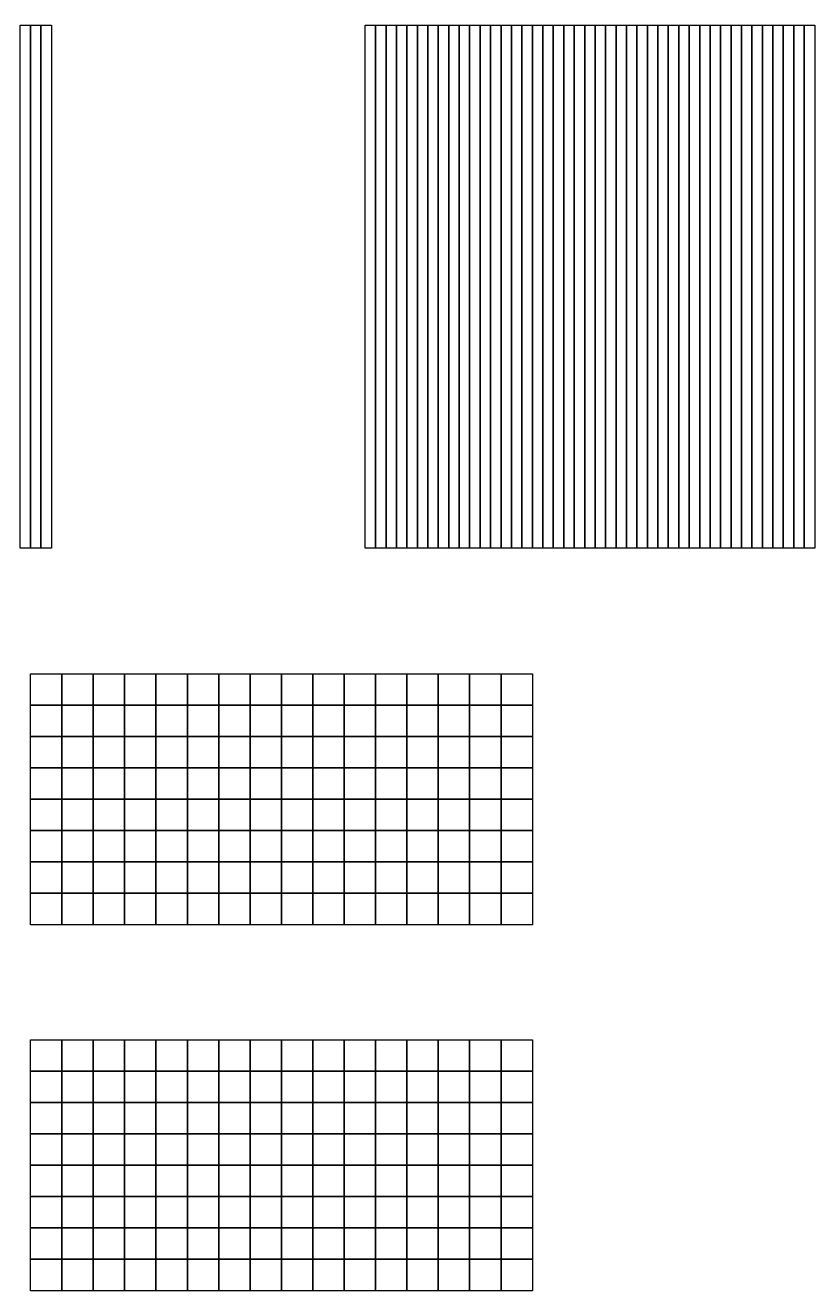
# Model space of a CAD drawing. Extents: x 0 to 780, y -350 to 670.
# Drawn here: x 319.5 to 395, y 409 to 530 of the extents above; entities that cross this region are included whole.
import ezdxf

# ---------------------------------------------------------------- set-up
doc = ezdxf.new("R2010")
doc.units = 0
for name, color, linetype in [('layer000', 1, 'CONTINUOUS'), ('layer001', 2, 'CONTINUOUS'), ('layer002', 3, 'CONTINUOUS'), ('layer003', 4, 'CONTINUOUS'), ('layer004', 5, 'CONTINUOUS'), ('layer005', 6, 'CONTINUOUS'), ('layer006', 7, 'CONTINUOUS'), ('layer007', 8, 'CONTINUOUS'), ('layer008', 9, 'CONTINUOUS'), ('layer009', 10, 'CONTINUOUS'), ('layer010', 11, 'CONTINUOUS'), ('layer011', 12, 'CONTINUOUS'), ('layer012', 13, 'CONTINUOUS'), ('layer013', 14, 'CONTINUOUS'), ('layer014', 15, 'CONTINUOUS'), ('layer015', 16, 'CONTINUOUS'), ('layer016', 17, 'CONTINUOUS'), ('layer017', 18, 'CONTINUOUS'), ('layer018', 19, 'CONTINUOUS'), ('layer019', 20, 'CONTINUOUS'), ('layer020', 21, 'CONTINUOUS'), ('layer021', 22, 'CONTINUOUS'), ('layer022', 23, 'CONTINUOUS'), ('layer023', 24, 'CONTINUOUS'), ('layer024', 25, 'CONTINUOUS'), ('layer025', 26, 'CONTINUOUS'), ('layer026', 27, 'CONTINUOUS'), ('layer027', 28, 'CONTINUOUS'), ('layer028', 29, 'CONTINUOUS'), ('layer029', 30, 'CONTINUOUS'), ('layer030', 31, 'CONTINUOUS'), ('layer031', 32, 'CONTINUOUS'), ('layer032', 33, 'CONTINUOUS'), ('layer033', 34, 'CONTINUOUS'), ('layer034', 35, 'CONTINUOUS'), ('layer035', 36, 'CONTINUOUS'), ('layer036', 37, 'CONTINUOUS'), ('layer037', 38, 'CONTINUOUS'), ('layer038', 39, 'CONTINUOUS'), ('layer039', 40, 'CONTINUOUS'), ('layer040', 41, 'CONTINUOUS'), ('layer041', 42, 'CONTINUOUS'), ('layer042', 43, 'CONTINUOUS'), ('layer043', 44, 'CONTINUOUS'), ('layer044', 45, 'CONTINUOUS'), ('layer045', 46, 'CONTINUOUS'), ('layer046', 47, 'CONTINUOUS'), ('layer047', 48, 'CONTINUOUS'), ('layer048', 49, 'CONTINUOUS'), ('layer049', 50, 'CONTINUOUS'), ('layer050', 51, 'CONTINUOUS'), ('layer051', 52, 'CONTINUOUS'), ('layer052', 53, 'CONTINUOUS'), ('layer053', 54, 'CONTINUOUS'), ('layer054', 55, 'CONTINUOUS'), ('layer055', 56, 'CONTINUOUS'), ('layer056', 57, 'CONTINUOUS'), ('layer057', 58, 'CONTINUOUS'), ('layer058', 59, 'CONTINUOUS'), ('layer059', 60, 'CONTINUOUS'), ('layer060', 61, 'CONTINUOUS'), ('layer061', 62, 'CONTINUOUS'), ('layer062', 63, 'CONTINUOUS'), ('layer063', 64, 'CONTINUOUS'), ('layer064', 65, 'CONTINUOUS'), ('layer065', 66, 'CONTINUOUS'), ('layer066', 67, 'CONTINUOUS'), ('layer067', 68, 'CONTINUOUS'), ('layer068', 69, 'CONTINUOUS'), ('layer069', 70, 'CONTINUOUS'), ('layer070', 71, 'CONTINUOUS'), ('layer071', 72, 'CONTINUOUS'), ('layer072', 73, 'CONTINUOUS'), ('layer073', 74, 'CONTINUOUS'), ('layer074', 75, 'CONTINUOUS'), ('layer075', 76, 'CONTINUOUS'), ('layer076', 77, 'CONTINUOUS'), ('layer077', 78, 'CONTINUOUS'), ('layer078', 79, 'CONTINUOUS'), ('layer079', 80, 'CONTINUOUS'), ('layer080', 81, 'CONTINUOUS'), ('layer081', 82, 'CONTINUOUS'), ('layer082', 83, 'CONTINUOUS'), ('layer083', 84, 'CONTINUOUS'), ('layer084', 85, 'CONTINUOUS'), ('layer085', 86, 'CONTINUOUS'), ('layer086', 87, 'CONTINUOUS'), ('layer087', 88, 'CONTINUOUS'), ('layer088', 89, 'CONTINUOUS'), ('layer089', 90, 'CONTINUOUS'), ('layer090', 91, 'CONTINUOUS'), ('layer091', 92, 'CONTINUOUS'), ('layer092', 93, 'CONTINUOUS'), ('layer093', 94, 'CONTINUOUS'), ('layer094', 95, 'CONTINUOUS'), ('layer095', 96, 'CONTINUOUS'), ('layer096', 97, 'CONTINUOUS'), ('layer097', 98, 'CONTINUOUS'), ('layer098', 99, 'CONTINUOUS'), ('layer099', 100, 'CONTINUOUS'), ('layer100', 101, 'CONTINUOUS'), ('layer101', 102, 'CONTINUOUS'), ('layer102', 103, 'CONTINUOUS'), ('layer103', 104, 'CONTINUOUS'), ('layer104', 105, 'CONTINUOUS'), ('layer105', 106, 'CONTINUOUS'), ('layer106', 107, 'CONTINUOUS'), ('layer107', 108, 'CONTINUOUS'), ('layer108', 109, 'CONTINUOUS'), ('layer109', 110, 'CONTINUOUS'), ('layer110', 111, 'CONTINUOUS'), ('layer111', 112, 'CONTINUOUS'), ('layer112', 113, 'CONTINUOUS'), ('layer113', 114, 'CONTINUOUS'), ('layer114', 115, 'CONTINUOUS'), ('layer115', 116, 'CONTINUOUS'), ('layer116', 117, 'CONTINUOUS'), ('layer117', 118, 'CONTINUOUS'), ('layer118', 119, 'CONTINUOUS'), ('layer119', 120, 'CONTINUOUS'), ('layer120', 121, 'CONTINUOUS'), ('layer121', 122, 'CONTINUOUS'), ('layer122', 123, 'CONTINUOUS'), ('layer123', 124, 'CONTINUOUS'), ('layer124', 125, 'CONTINUOUS'), ('layer125', 126, 'CONTINUOUS'), ('layer126', 127, 'CONTINUOUS'), ('layer127', 128, 'CONTINUOUS')]:
    doc.layers.add(name, color=color, linetype=linetype)

# ---------------------------------------------------------------- blocks, each defined once
blk = doc.blocks.new('gs_matrix_1um')
at = {"layer": 'layer000'}
blk.add_lwpolyline([(320, 430), (320, 433), (323, 433), (323, 430)], close=True, dxfattribs=at)
at = {"layer": 'layer001'}
blk.add_lwpolyline([(323, 430), (323, 433), (326, 433), (326, 430)], close=True, dxfattribs=at)
at = {"layer": 'layer002'}
blk.add_lwpolyline([(326, 430), (326, 433), (329, 433), (329, 430)], close=True, dxfattribs=at)
at = {"layer": 'layer003'}
blk.add_lwpolyline([(329, 430), (329, 433), (332, 433), (332, 430)], close=True, dxfattribs=at)
at = {"layer": 'layer004'}
blk.add_lwpolyline([(332, 430), (332, 433), (335, 433), (335, 430)], close=True, dxfattribs=at)
at = {"layer": 'layer005'}
blk.add_lwpolyline([(335, 430), (335, 433), (338, 433), (338, 430)], close=True, dxfattribs=at)
at = {"layer": 'layer006'}
blk.add_lwpolyline([(338, 430), (338, 433), (341, 433), (341, 430)], close=True, dxfattribs=at)
at = {"layer": 'layer007'}
blk.add_lwpolyline([(341, 430), (341, 433), (344, 433), (344, 430)], close=True, dxfattribs=at)
at = {"layer": 'layer008'}
blk.add_lwpolyline([(344, 430), (344, 433), (347, 433), (347, 430)], close=True, dxfattribs=at)
at = {"layer": 'layer009'}
blk.add_lwpolyline([(347, 430), (347, 433), (350, 433), (350, 430)], close=True, dxfattribs=at)
at = {"layer": 'layer010'}
blk.add_lwpolyline([(350, 430), (350, 433), (353, 433), (353, 430)], close=True, dxfattribs=at)
at = {"layer": 'layer011'}
blk.add_lwpolyline([(353, 430), (353, 433), (356, 433), (356, 430)], close=True, dxfattribs=at)
at = {"layer": 'layer012'}
blk.add_lwpolyline([(356, 430), (356, 433), (359, 433), (359, 430)], close=True, dxfattribs=at)
at = {"layer": 'layer013'}
blk.add_lwpolyline([(359, 430), (359, 433), (362, 433), (362, 430)], close=True, dxfattribs=at)
at = {"layer": 'layer014'}
blk.add_lwpolyline([(362, 430), (362, 433), (365, 433), (365, 430)], close=True, dxfattribs=at)
at = {"layer": 'layer015'}
blk.add_lwpolyline([(365, 430), (365, 433), (368, 433), (368, 430)], close=True, dxfattribs=at)
at = {"layer": 'layer016'}
blk.add_lwpolyline([(320, 427), (320, 430), (323, 430), (323, 427)], close=True, dxfattribs=at)
at = {"layer": 'layer017'}
blk.add_lwpolyline([(323, 427), (323, 430), (326, 430), (326, 427)], close=True, dxfattribs=at)
at = {"layer": 'layer018'}
blk.add_lwpolyline([(326, 427), (326, 430), (329, 430), (329, 427)], close=True, dxfattribs=at)
at = {"layer": 'layer019'}
blk.add_lwpolyline([(329, 427), (329, 430), (332, 430), (332, 427)], close=True, dxfattribs=at)
at = {"layer": 'layer020'}
blk.add_lwpolyline([(332, 427), (332, 430), (335, 430), (335, 427)], close=True, dxfattribs=at)
at = {"layer": 'layer021'}
blk.add_lwpolyline([(335, 427), (335, 430), (338, 430), (338, 427)], close=True, dxfattribs=at)
at = {"layer": 'layer022'}
blk.add_lwpolyline([(338, 427), (338, 430), (341, 430), (341, 427)], close=True, dxfattribs=at)
at = {"layer": 'layer023'}
blk.add_lwpolyline([(341, 427), (341, 430), (344, 430), (344, 427)], close=True, dxfattribs=at)
at = {"layer": 'layer024'}
blk.add_lwpolyline([(344, 427), (344, 430), (347, 430), (347, 427)], close=True, dxfattribs=at)
at = {"layer": 'layer025'}
blk.add_lwpolyline([(347, 427), (347, 430), (350, 430), (350, 427)], close=True, dxfattribs=at)
at = {"layer": 'layer026'}
blk.add_lwpolyline([(350, 427), (350, 430), (353, 430), (353, 427)], close=True, dxfattribs=at)
at = {"layer": 'layer027'}
blk.add_lwpolyline([(353, 427), (353, 430), (356, 430), (356, 427)], close=True, dxfattribs=at)
at = {"layer": 'layer028'}
blk.add_lwpolyline([(356, 427), (356, 430), (359, 430), (359, 427)], close=True, dxfattribs=at)
at = {"layer": 'layer029'}
blk.add_lwpolyline([(359, 427), (359, 430), (362, 430), (362, 427)], close=True, dxfattribs=at)
at = {"layer": 'layer030'}
blk.add_lwpolyline([(362, 427), (362, 430), (365, 430), (365, 427)], close=True, dxfattribs=at)
at = {"layer": 'layer031'}
blk.add_lwpolyline([(365, 427), (365, 430), (368, 430), (368, 427)], close=True, dxfattribs=at)
at = {"layer": 'layer032'}
blk.add_lwpolyline([(320, 424), (320, 427), (323, 427), (323, 424)], close=True, dxfattribs=at)
at = {"layer": 'layer033'}
blk.add_lwpolyline([(323, 424), (323, 427), (326, 427), (326, 424)], close=True, dxfattribs=at)
at = {"layer": 'layer034'}
blk.add_lwpolyline([(326, 424), (326, 427), (329, 427), (329, 424)], close=True, dxfattribs=at)
at = {"layer": 'layer035'}
blk.add_lwpolyline([(329, 424), (329, 427), (332, 427), (332, 424)], close=True, dxfattribs=at)
at = {"layer": 'layer036'}
blk.add_lwpolyline([(332, 424), (332, 427), (335, 427), (335, 424)], close=True, dxfattribs=at)
at = {"layer": 'layer037'}
blk.add_lwpolyline([(335, 424), (335, 427), (338, 427), (338, 424)], close=True, dxfattribs=at)
at = {"layer": 'layer038'}
blk.add_lwpolyline([(338, 424), (338, 427), (341, 427), (341, 424)], close=True, dxfattribs=at)
at = {"layer": 'layer039'}
blk.add_lwpolyline([(341, 424), (341, 427), (344, 427), (344, 424)], close=True, dxfattribs=at)
at = {"layer": 'layer040'}
blk.add_lwpolyline([(344, 424), (344, 427), (347, 427), (347, 424)], close=True, dxfattribs=at)
at = {"layer": 'layer041'}
blk.add_lwpolyline([(347, 424), (347, 427), (350, 427), (350, 424)], close=True, dxfattribs=at)
at = {"layer": 'layer042'}
blk.add_lwpolyline([(350, 424), (350, 427), (353, 427), (353, 424)], close=True, dxfattribs=at)
at = {"layer": 'layer043'}
blk.add_lwpolyline([(353, 424), (353, 427), (356, 427), (356, 424)], close=True, dxfattribs=at)
at = {"layer": 'layer044'}
blk.add_lwpolyline([(356, 424), (356, 427), (359, 427), (359, 424)], close=True, dxfattribs=at)
at = {"layer": 'layer045'}
blk.add_lwpolyline([(359, 424), (359, 427), (362, 427), (362, 424)], close=True, dxfattribs=at)
at = {"layer": 'layer046'}
blk.add_lwpolyline([(362, 424), (362, 427), (365, 427), (365, 424)], close=True, dxfattribs=at)
at = {"layer": 'layer047'}
blk.add_lwpolyline([(365, 424), (365, 427), (368, 427), (368, 424)], close=True, dxfattribs=at)
at = {"layer": 'layer048'}
blk.add_lwpolyline([(320, 421), (320, 424), (323, 424), (323, 421)], close=True, dxfattribs=at)
at = {"layer": 'layer049'}
blk.add_lwpolyline([(323, 421), (323, 424), (326, 424), (326, 421)], close=True, dxfattribs=at)
at = {"layer": 'layer050'}
blk.add_lwpolyline([(326, 421), (326, 424), (329, 424), (329, 421)], close=True, dxfattribs=at)
at = {"layer": 'layer051'}
blk.add_lwpolyline([(329, 421), (329, 424), (332, 424), (332, 421)], close=True, dxfattribs=at)
at = {"layer": 'layer052'}
blk.add_lwpolyline([(332, 421), (332, 424), (335, 424), (335, 421)], close=True, dxfattribs=at)
at = {"layer": 'layer053'}
blk.add_lwpolyline([(335, 421), (335, 424), (338, 424), (338, 421)], close=True, dxfattribs=at)
at = {"layer": 'layer054'}
blk.add_lwpolyline([(338, 421), (338, 424), (341, 424), (341, 421)], close=True, dxfattribs=at)
at = {"layer": 'layer055'}
blk.add_lwpolyline([(341, 421), (341, 424), (344, 424), (344, 421)], close=True, dxfattribs=at)
at = {"layer": 'layer056'}
blk.add_lwpolyline([(344, 421), (344, 424), (347, 424), (347, 421)], close=True, dxfattribs=at)
at = {"layer": 'layer057'}
blk.add_lwpolyline([(347, 421), (347, 424), (350, 424), (350, 421)], close=True, dxfattribs=at)
at = {"layer": 'layer058'}
blk.add_lwpolyline([(350, 421), (350, 424), (353, 424), (353, 421)], close=True, dxfattribs=at)
at = {"layer": 'layer059'}
blk.add_lwpolyline([(353, 421), (353, 424), (356, 424), (356, 421)], close=True, dxfattribs=at)
at = {"layer": 'layer060'}
blk.add_lwpolyline([(356, 421), (356, 424), (359, 424), (359, 421)], close=True, dxfattribs=at)
at = {"layer": 'layer061'}
blk.add_lwpolyline([(359, 421), (359, 424), (362, 424), (362, 421)], close=True, dxfattribs=at)
at = {"layer": 'layer062'}
blk.add_lwpolyline([(362, 421), (362, 424), (365, 424), (365, 421)], close=True, dxfattribs=at)
at = {"layer": 'layer063'}
blk.add_lwpolyline([(365, 421), (365, 424), (368, 424), (368, 421)], close=True, dxfattribs=at)
at = {"layer": 'layer064'}
blk.add_lwpolyline([(320, 418), (320, 421), (323, 421), (323, 418)], close=True, dxfattribs=at)
at = {"layer": 'layer065'}
blk.add_lwpolyline([(323, 418), (323, 421), (326, 421), (326, 418)], close=True, dxfattribs=at)
at = {"layer": 'layer066'}
blk.add_lwpolyline([(326, 418), (326, 421), (329, 421), (329, 418)], close=True, dxfattribs=at)
at = {"layer": 'layer067'}
blk.add_lwpolyline([(329, 418), (329, 421), (332, 421), (332, 418)], close=True, dxfattribs=at)
at = {"layer": 'layer068'}
blk.add_lwpolyline([(332, 418), (332, 421), (335, 421), (335, 418)], close=True, dxfattribs=at)
at = {"layer": 'layer069'}
blk.add_lwpolyline([(335, 418), (335, 421), (338, 421), (338, 418)], close=True, dxfattribs=at)
at = {"layer": 'layer070'}
blk.add_lwpolyline([(338, 418), (338, 421), (341, 421), (341, 418)], close=True, dxfattribs=at)
at = {"layer": 'layer071'}
blk.add_lwpolyline([(341, 418), (341, 421), (344, 421), (344, 418)], close=True, dxfattribs=at)
at = {"layer": 'layer072'}
blk.add_lwpolyline([(344, 418), (344, 421), (347, 421), (347, 418)], close=True, dxfattribs=at)
at = {"layer": 'layer073'}
blk.add_lwpolyline([(347, 418), (347, 421), (350, 421), (350, 418)], close=True, dxfattribs=at)
at = {"layer": 'layer074'}
blk.add_lwpolyline([(350, 418), (350, 421), (353, 421), (353, 418)], close=True, dxfattribs=at)
at = {"layer": 'layer075'}
blk.add_lwpolyline([(353, 418), (353, 421), (356, 421), (356, 418)], close=True, dxfattribs=at)
at = {"layer": 'layer076'}
blk.add_lwpolyline([(356, 418), (356, 421), (359, 421), (359, 418)], close=True, dxfattribs=at)
at = {"layer": 'layer077'}
blk.add_lwpolyline([(359, 418), (359, 421), (362, 421), (362, 418)], close=True, dxfattribs=at)
at = {"layer": 'layer078'}
blk.add_lwpolyline([(362, 418), (362, 421), (365, 421), (365, 418)], close=True, dxfattribs=at)
at = {"layer": 'layer079'}
blk.add_lwpolyline([(365, 418), (365, 421), (368, 421), (368, 418)], close=True, dxfattribs=at)
at = {"layer": 'layer080'}
blk.add_lwpolyline([(320, 415), (320, 418), (323, 418), (323, 415)], close=True, dxfattribs=at)
at = {"layer": 'layer081'}
blk.add_lwpolyline([(323, 415), (323, 418), (326, 418), (326, 415)], close=True, dxfattribs=at)
at = {"layer": 'layer082'}
blk.add_lwpolyline([(326, 415), (326, 418), (329, 418), (329, 415)], close=True, dxfattribs=at)
at = {"layer": 'layer083'}
blk.add_lwpolyline([(329, 415), (329, 418), (332, 418), (332, 415)], close=True, dxfattribs=at)
at = {"layer": 'layer084'}
blk.add_lwpolyline([(332, 415), (332, 418), (335, 418), (335, 415)], close=True, dxfattribs=at)
at = {"layer": 'layer085'}
blk.add_lwpolyline([(335, 415), (335, 418), (338, 418), (338, 415)], close=True, dxfattribs=at)
at = {"layer": 'layer086'}
blk.add_lwpolyline([(338, 415), (338, 418), (341, 418), (341, 415)], close=True, dxfattribs=at)
at = {"layer": 'layer087'}
blk.add_lwpolyline([(341, 415), (341, 418), (344, 418), (344, 415)], close=True, dxfattribs=at)
at = {"layer": 'layer088'}
blk.add_lwpolyline([(344, 415), (344, 418), (347, 418), (347, 415)], close=True, dxfattribs=at)
at = {"layer": 'layer089'}
blk.add_lwpolyline([(347, 415), (347, 418), (350, 418), (350, 415)], close=True, dxfattribs=at)
at = {"layer": 'layer090'}
blk.add_lwpolyline([(350, 415), (350, 418), (353, 418), (353, 415)], close=True, dxfattribs=at)
at = {"layer": 'layer091'}
blk.add_lwpolyline([(353, 415), (353, 418), (356, 418), (356, 415)], close=True, dxfattribs=at)
at = {"layer": 'layer092'}
blk.add_lwpolyline([(356, 415), (356, 418), (359, 418), (359, 415)], close=True, dxfattribs=at)
at = {"layer": 'layer093'}
blk.add_lwpolyline([(359, 415), (359, 418), (362, 418), (362, 415)], close=True, dxfattribs=at)
at = {"layer": 'layer094'}
blk.add_lwpolyline([(362, 415), (362, 418), (365, 418), (365, 415)], close=True, dxfattribs=at)
at = {"layer": 'layer095'}
blk.add_lwpolyline([(365, 415), (365, 418), (368, 418), (368, 415)], close=True, dxfattribs=at)
at = {"layer": 'layer096'}
blk.add_lwpolyline([(320, 412), (320, 415), (323, 415), (323, 412)], close=True, dxfattribs=at)
at = {"layer": 'layer097'}
blk.add_lwpolyline([(323, 412), (323, 415), (326, 415), (326, 412)], close=True, dxfattribs=at)
at = {"layer": 'layer098'}
blk.add_lwpolyline([(326, 412), (326, 415), (329, 415), (329, 412)], close=True, dxfattribs=at)
at = {"layer": 'layer099'}
blk.add_lwpolyline([(329, 412), (329, 415), (332, 415), (332, 412)], close=True, dxfattribs=at)
at = {"layer": 'layer100'}
blk.add_lwpolyline([(332, 412), (332, 415), (335, 415), (335, 412)], close=True, dxfattribs=at)
at = {"layer": 'layer101'}
blk.add_lwpolyline([(335, 412), (335, 415), (338, 415), (338, 412)], close=True, dxfattribs=at)
at = {"layer": 'layer102'}
blk.add_lwpolyline([(338, 412), (338, 415), (341, 415), (341, 412)], close=True, dxfattribs=at)
at = {"layer": 'layer103'}
blk.add_lwpolyline([(341, 412), (341, 415), (344, 415), (344, 412)], close=True, dxfattribs=at)
at = {"layer": 'layer104'}
blk.add_lwpolyline([(344, 412), (344, 415), (347, 415), (347, 412)], close=True, dxfattribs=at)
at = {"layer": 'layer105'}
blk.add_lwpolyline([(347, 412), (347, 415), (350, 415), (350, 412)], close=True, dxfattribs=at)
at = {"layer": 'layer106'}
blk.add_lwpolyline([(350, 412), (350, 415), (353, 415), (353, 412)], close=True, dxfattribs=at)
at = {"layer": 'layer107'}
blk.add_lwpolyline([(353, 412), (353, 415), (356, 415), (356, 412)], close=True, dxfattribs=at)
at = {"layer": 'layer108'}
blk.add_lwpolyline([(356, 412), (356, 415), (359, 415), (359, 412)], close=True, dxfattribs=at)
at = {"layer": 'layer109'}
blk.add_lwpolyline([(359, 412), (359, 415), (362, 415), (362, 412)], close=True, dxfattribs=at)
at = {"layer": 'layer110'}
blk.add_lwpolyline([(362, 412), (362, 415), (365, 415), (365, 412)], close=True, dxfattribs=at)
at = {"layer": 'layer111'}
blk.add_lwpolyline([(365, 412), (365, 415), (368, 415), (368, 412)], close=True, dxfattribs=at)
at = {"layer": 'layer112'}
blk.add_lwpolyline([(320, 409), (320, 412), (323, 412), (323, 409)], close=True, dxfattribs=at)
at = {"layer": 'layer113'}
blk.add_lwpolyline([(323, 409), (323, 412), (326, 412), (326, 409)], close=True, dxfattribs=at)
at = {"layer": 'layer114'}
blk.add_lwpolyline([(326, 409), (326, 412), (329, 412), (329, 409)], close=True, dxfattribs=at)
at = {"layer": 'layer115'}
blk.add_lwpolyline([(329, 409), (329, 412), (332, 412), (332, 409)], close=True, dxfattribs=at)
at = {"layer": 'layer116'}
blk.add_lwpolyline([(332, 409), (332, 412), (335, 412), (335, 409)], close=True, dxfattribs=at)
at = {"layer": 'layer117'}
blk.add_lwpolyline([(335, 409), (335, 412), (338, 412), (338, 409)], close=True, dxfattribs=at)
at = {"layer": 'layer118'}
blk.add_lwpolyline([(338, 409), (338, 412), (341, 412), (341, 409)], close=True, dxfattribs=at)
at = {"layer": 'layer119'}
blk.add_lwpolyline([(341, 409), (341, 412), (344, 412), (344, 409)], close=True, dxfattribs=at)
at = {"layer": 'layer120'}
blk.add_lwpolyline([(344, 409), (344, 412), (347, 412), (347, 409)], close=True, dxfattribs=at)
at = {"layer": 'layer121'}
blk.add_lwpolyline([(347, 409), (347, 412), (350, 412), (350, 409)], close=True, dxfattribs=at)
at = {"layer": 'layer122'}
blk.add_lwpolyline([(350, 409), (350, 412), (353, 412), (353, 409)], close=True, dxfattribs=at)
at = {"layer": 'layer123'}
blk.add_lwpolyline([(353, 409), (353, 412), (356, 412), (356, 409)], close=True, dxfattribs=at)
at = {"layer": 'layer124'}
blk.add_lwpolyline([(356, 409), (356, 412), (359, 412), (359, 409)], close=True, dxfattribs=at)
at = {"layer": 'layer125'}
blk.add_lwpolyline([(359, 409), (359, 412), (362, 412), (362, 409)], close=True, dxfattribs=at)
at = {"layer": 'layer126'}
blk.add_lwpolyline([(362, 409), (362, 412), (365, 412), (365, 409)], close=True, dxfattribs=at)
at = {"layer": 'layer127'}
blk.add_lwpolyline([(365, 409), (365, 412), (368, 412), (368, 409)], close=True, dxfattribs=at)
blk = doc.blocks.new('gs_matrix_1um_random')
at = {"layer": 'layer001'}
for points in [[(338, 462), (338, 465), (341, 465), (341, 462)], [(353, 462), (353, 465), (356, 465), (356, 462)], [(353, 453), (353, 456), (356, 456), (356, 453)], [(356, 450), (356, 453), (359, 453), (359, 450)]]:
    blk.add_lwpolyline(points, close=True, dxfattribs=at)
at = {"layer": 'layer002'}
for points in [[(329, 462), (329, 465), (332, 465), (332, 462)], [(350, 456), (350, 459), (353, 459), (353, 456)]]:
    blk.add_lwpolyline(points, close=True, dxfattribs=at)
at = {"layer": 'layer003'}
for points in [[(326, 453), (326, 456), (329, 456), (329, 453)], [(353, 450), (353, 453), (356, 453), (356, 450)], [(323, 447), (323, 450), (326, 450), (326, 447)]]:
    blk.add_lwpolyline(points, close=True, dxfattribs=at)
at = {"layer": 'layer005'}
blk.add_lwpolyline([(362, 450), (362, 453), (365, 453), (365, 450)], close=True, dxfattribs=at)
at = {"layer": 'layer006'}
blk.add_lwpolyline([(359, 456), (359, 459), (362, 459), (362, 456)], close=True, dxfattribs=at)
at = {"layer": 'layer007'}
blk.add_lwpolyline([(329, 450), (329, 453), (332, 453), (332, 450)], close=True, dxfattribs=at)
at = {"layer": 'layer008'}
blk.add_lwpolyline([(344, 453), (344, 456), (347, 456), (347, 453)], close=True, dxfattribs=at)
at = {"layer": 'layer013'}
for points in [[(335, 453), (335, 456), (338, 456), (338, 453)], [(356, 447), (356, 450), (359, 450), (359, 447)]]:
    blk.add_lwpolyline(points, close=True, dxfattribs=at)
at = {"layer": 'layer014'}
for points in [[(329, 465), (329, 468), (332, 468), (332, 465)], [(365, 459), (365, 462), (368, 462), (368, 459)], [(365, 447), (365, 450), (368, 450), (368, 447)]]:
    blk.add_lwpolyline(points, close=True, dxfattribs=at)
at = {"layer": 'layer017'}
for points in [[(323, 453), (323, 456), (326, 456), (326, 453)], [(335, 447), (335, 450), (338, 450), (338, 447)]]:
    blk.add_lwpolyline(points, close=True, dxfattribs=at)
at = {"layer": 'layer020'}
for points in [[(341, 465), (341, 468), (344, 468), (344, 465)], [(362, 462), (362, 465), (365, 465), (365, 462)], [(362, 456), (362, 459), (365, 459), (365, 456)]]:
    blk.add_lwpolyline(points, close=True, dxfattribs=at)
at = {"layer": 'layer021'}
for points in [[(332, 462), (332, 465), (335, 465), (335, 462)], [(326, 459), (326, 462), (329, 462), (329, 459)]]:
    blk.add_lwpolyline(points, close=True, dxfattribs=at)
at = {"layer": 'layer023'}
for points in [[(326, 462), (326, 465), (329, 465), (329, 462)], [(359, 444), (359, 447), (362, 447), (362, 444)]]:
    blk.add_lwpolyline(points, close=True, dxfattribs=at)
at = {"layer": 'layer025'}
blk.add_lwpolyline([(362, 444), (362, 447), (365, 447), (365, 444)], close=True, dxfattribs=at)
at = {"layer": 'layer029'}
blk.add_lwpolyline([(347, 462), (347, 465), (350, 465), (350, 462)], close=True, dxfattribs=at)
at = {"layer": 'layer032'}
blk.add_lwpolyline([(365, 462), (365, 465), (368, 465), (368, 462)], close=True, dxfattribs=at)
at = {"layer": 'layer033'}
blk.add_lwpolyline([(344, 447), (344, 450), (347, 450), (347, 447)], close=True, dxfattribs=at)
at = {"layer": 'layer034'}
blk.add_lwpolyline([(335, 450), (335, 453), (338, 453), (338, 450)], close=True, dxfattribs=at)
at = {"layer": 'layer035'}
blk.add_lwpolyline([(344, 450), (344, 453), (347, 453), (347, 450)], close=True, dxfattribs=at)
at = {"layer": 'layer037'}
blk.add_lwpolyline([(350, 462), (350, 465), (353, 465), (353, 462)], close=True, dxfattribs=at)
at = {"layer": 'layer038'}
blk.add_lwpolyline([(320, 453), (320, 456), (323, 456), (323, 453)], close=True, dxfattribs=at)
at = {"layer": 'layer039'}
blk.add_lwpolyline([(338, 444), (338, 447), (341, 447), (341, 444)], close=True, dxfattribs=at)
at = {"layer": 'layer041'}
blk.add_lwpolyline([(350, 459), (350, 462), (353, 462), (353, 459)], close=True, dxfattribs=at)
at = {"layer": 'layer043'}
for points in [[(323, 450), (323, 453), (326, 453), (326, 450)], [(341, 447), (341, 450), (344, 450), (344, 447)]]:
    blk.add_lwpolyline(points, close=True, dxfattribs=at)
at = {"layer": 'layer046'}
for points in [[(326, 456), (326, 459), (329, 459), (329, 456)], [(332, 450), (332, 453), (335, 453), (335, 450)]]:
    blk.add_lwpolyline(points, close=True, dxfattribs=at)
at = {"layer": 'layer047'}
blk.add_lwpolyline([(362, 447), (362, 450), (365, 450), (365, 447)], close=True, dxfattribs=at)
at = {"layer": 'layer048'}
blk.add_lwpolyline([(338, 459), (338, 462), (341, 462), (341, 459)], close=True, dxfattribs=at)
at = {"layer": 'layer049'}
blk.add_lwpolyline([(347, 450), (347, 453), (350, 453), (350, 450)], close=True, dxfattribs=at)
at = {"layer": 'layer050'}
for points in [[(332, 456), (332, 459), (335, 459), (335, 456)], [(356, 456), (356, 459), (359, 459), (359, 456)]]:
    blk.add_lwpolyline(points, close=True, dxfattribs=at)
at = {"layer": 'layer051'}
blk.add_lwpolyline([(323, 465), (323, 468), (326, 468), (326, 465)], close=True, dxfattribs=at)
at = {"layer": 'layer052'}
for points in [[(335, 462), (335, 465), (338, 465), (338, 462)], [(350, 453), (350, 456), (353, 456), (353, 453)], [(356, 444), (356, 447), (359, 447), (359, 444)]]:
    blk.add_lwpolyline(points, close=True, dxfattribs=at)
at = {"layer": 'layer053'}
for points in [[(365, 450), (365, 453), (368, 453), (368, 450)], [(326, 447), (326, 450), (329, 450), (329, 447)]]:
    blk.add_lwpolyline(points, close=True, dxfattribs=at)
at = {"layer": 'layer054'}
blk.add_lwpolyline([(338, 456), (338, 459), (341, 459), (341, 456)], close=True, dxfattribs=at)
at = {"layer": 'layer057'}
blk.add_lwpolyline([(323, 459), (323, 462), (326, 462), (326, 459)], close=True, dxfattribs=at)
at = {"layer": 'layer058'}
blk.add_lwpolyline([(344, 459), (344, 462), (347, 462), (347, 459)], close=True, dxfattribs=at)
at = {"layer": 'layer059'}
for points in [[(359, 462), (359, 465), (362, 465), (362, 462)], [(359, 459), (359, 462), (362, 462), (362, 459)], [(332, 453), (332, 456), (335, 456), (335, 453)], [(365, 453), (365, 456), (368, 456), (368, 453)]]:
    blk.add_lwpolyline(points, close=True, dxfattribs=at)
at = {"layer": 'layer060'}
blk.add_lwpolyline([(338, 465), (338, 468), (341, 468), (341, 465)], close=True, dxfattribs=at)
at = {"layer": 'layer061'}
for points in [[(320, 456), (320, 459), (323, 459), (323, 456)], [(323, 456), (323, 459), (326, 459), (326, 456)], [(329, 456), (329, 459), (332, 459), (332, 456)], [(350, 447), (350, 450), (353, 450), (353, 447)], [(335, 444), (335, 447), (338, 447), (338, 444)]]:
    blk.add_lwpolyline(points, close=True, dxfattribs=at)
at = {"layer": 'layer062'}
blk.add_lwpolyline([(332, 447), (332, 450), (335, 450), (335, 447)], close=True, dxfattribs=at)
at = {"layer": 'layer063'}
for points in [[(356, 462), (356, 465), (359, 465), (359, 462)], [(344, 456), (344, 459), (347, 459), (347, 456)]]:
    blk.add_lwpolyline(points, close=True, dxfattribs=at)
at = {"layer": 'layer070'}
blk.add_lwpolyline([(320, 450), (320, 453), (323, 453), (323, 450)], close=True, dxfattribs=at)
at = {"layer": 'layer071'}
for points in [[(335, 465), (335, 468), (338, 468), (338, 465)], [(320, 444), (320, 447), (323, 447), (323, 444)]]:
    blk.add_lwpolyline(points, close=True, dxfattribs=at)
at = {"layer": 'layer072'}
blk.add_lwpolyline([(365, 456), (365, 459), (368, 459), (368, 456)], close=True, dxfattribs=at)
at = {"layer": 'layer073'}
blk.add_lwpolyline([(347, 447), (347, 450), (350, 450), (350, 447)], close=True, dxfattribs=at)
at = {"layer": 'layer074'}
for points in [[(356, 465), (356, 468), (359, 468), (359, 465)], [(359, 465), (359, 468), (362, 468), (362, 465)]]:
    blk.add_lwpolyline(points, close=True, dxfattribs=at)
at = {"layer": 'layer075'}
blk.add_lwpolyline([(320, 459), (320, 462), (323, 462), (323, 459)], close=True, dxfattribs=at)
at = {"layer": 'layer077'}
for points in [[(338, 450), (338, 453), (341, 453), (341, 450)], [(323, 444), (323, 447), (326, 447), (326, 444)]]:
    blk.add_lwpolyline(points, close=True, dxfattribs=at)
at = {"layer": 'layer079'}
for points in [[(362, 459), (362, 462), (365, 462), (365, 459)], [(344, 444), (344, 447), (347, 447), (347, 444)]]:
    blk.add_lwpolyline(points, close=True, dxfattribs=at)
at = {"layer": 'layer080'}
blk.add_lwpolyline([(341, 450), (341, 453), (344, 453), (344, 450)], close=True, dxfattribs=at)
at = {"layer": 'layer081'}
blk.add_lwpolyline([(350, 444), (350, 447), (353, 447), (353, 444)], close=True, dxfattribs=at)
at = {"layer": 'layer082'}
blk.add_lwpolyline([(350, 465), (350, 468), (353, 468), (353, 465)], close=True, dxfattribs=at)
at = {"layer": 'layer083'}
blk.add_lwpolyline([(356, 453), (356, 456), (359, 456), (359, 453)], close=True, dxfattribs=at)
at = {"layer": 'layer084'}
blk.add_lwpolyline([(341, 444), (341, 447), (344, 447), (344, 444)], close=True, dxfattribs=at)
at = {"layer": 'layer086'}
for points in [[(353, 465), (353, 468), (356, 468), (356, 465)], [(326, 444), (326, 447), (329, 447), (329, 444)]]:
    blk.add_lwpolyline(points, close=True, dxfattribs=at)
at = {"layer": 'layer087'}
for points in [[(362, 465), (362, 468), (365, 468), (365, 465)], [(341, 462), (341, 465), (344, 465), (344, 462)]]:
    blk.add_lwpolyline(points, close=True, dxfattribs=at)
at = {"layer": 'layer088'}
for points in [[(335, 459), (335, 462), (338, 462), (338, 459)], [(329, 453), (329, 456), (332, 456), (332, 453)], [(365, 444), (365, 447), (368, 447), (368, 444)]]:
    blk.add_lwpolyline(points, close=True, dxfattribs=at)
at = {"layer": 'layer089'}
for points in [[(347, 453), (347, 456), (350, 456), (350, 453)], [(338, 447), (338, 450), (341, 450), (341, 447)]]:
    blk.add_lwpolyline(points, close=True, dxfattribs=at)
at = {"layer": 'layer090'}
blk.add_lwpolyline([(341, 459), (341, 462), (344, 462), (344, 459)], close=True, dxfattribs=at)
at = {"layer": 'layer091'}
for points in [[(356, 459), (356, 462), (359, 462), (359, 459)], [(359, 453), (359, 456), (362, 456), (362, 453)]]:
    blk.add_lwpolyline(points, close=True, dxfattribs=at)
at = {"layer": 'layer092'}
for points in [[(326, 465), (326, 468), (329, 468), (329, 465)], [(329, 447), (329, 450), (332, 450), (332, 447)]]:
    blk.add_lwpolyline(points, close=True, dxfattribs=at)
at = {"layer": 'layer094'}
blk.add_lwpolyline([(359, 447), (359, 450), (362, 450), (362, 447)], close=True, dxfattribs=at)
at = {"layer": 'layer099'}
for points in [[(320, 462), (320, 465), (323, 465), (323, 462)], [(353, 447), (353, 450), (356, 450), (356, 447)]]:
    blk.add_lwpolyline(points, close=True, dxfattribs=at)
at = {"layer": 'layer100'}
blk.add_lwpolyline([(353, 456), (353, 459), (356, 459), (356, 456)], close=True, dxfattribs=at)
at = {"layer": 'layer102'}
for points in [[(320, 465), (320, 468), (323, 468), (323, 465)], [(344, 465), (344, 468), (347, 468), (347, 465)]]:
    blk.add_lwpolyline(points, close=True, dxfattribs=at)
at = {"layer": 'layer103'}
for points in [[(323, 462), (323, 465), (326, 465), (326, 462)], [(350, 450), (350, 453), (353, 453), (353, 450)]]:
    blk.add_lwpolyline(points, close=True, dxfattribs=at)
at = {"layer": 'layer105'}
blk.add_lwpolyline([(320, 447), (320, 450), (323, 450), (323, 447)], close=True, dxfattribs=at)
at = {"layer": 'layer106'}
blk.add_lwpolyline([(332, 465), (332, 468), (335, 468), (335, 465)], close=True, dxfattribs=at)
at = {"layer": 'layer107'}
for points in [[(344, 462), (344, 465), (347, 465), (347, 462)], [(332, 459), (332, 462), (335, 462), (335, 459)], [(335, 456), (335, 459), (338, 459), (338, 456)]]:
    blk.add_lwpolyline(points, close=True, dxfattribs=at)
at = {"layer": 'layer108'}
blk.add_lwpolyline([(347, 444), (347, 447), (350, 447), (350, 444)], close=True, dxfattribs=at)
at = {"layer": 'layer110'}
for points in [[(362, 453), (362, 456), (365, 456), (365, 453)], [(353, 444), (353, 447), (356, 447), (356, 444)]]:
    blk.add_lwpolyline(points, close=True, dxfattribs=at)
at = {"layer": 'layer113'}
blk.add_lwpolyline([(338, 453), (338, 456), (341, 456), (341, 453)], close=True, dxfattribs=at)
at = {"layer": 'layer115'}
blk.add_lwpolyline([(341, 456), (341, 459), (344, 459), (344, 456)], close=True, dxfattribs=at)
at = {"layer": 'layer116'}
blk.add_lwpolyline([(365, 465), (365, 468), (368, 468), (368, 465)], close=True, dxfattribs=at)
at = {"layer": 'layer120'}
for points in [[(347, 456), (347, 459), (350, 459), (350, 456)], [(332, 444), (332, 447), (335, 447), (335, 444)]]:
    blk.add_lwpolyline(points, close=True, dxfattribs=at)
at = {"layer": 'layer121'}
for points in [[(347, 465), (347, 468), (350, 468), (350, 465)], [(341, 453), (341, 456), (344, 456), (344, 453)]]:
    blk.add_lwpolyline(points, close=True, dxfattribs=at)
at = {"layer": 'layer123'}
blk.add_lwpolyline([(329, 444), (329, 447), (332, 447), (332, 444)], close=True, dxfattribs=at)
at = {"layer": 'layer124'}
for points in [[(329, 459), (329, 462), (332, 462), (332, 459)], [(326, 450), (326, 453), (329, 453), (329, 450)]]:
    blk.add_lwpolyline(points, close=True, dxfattribs=at)
at = {"layer": 'layer125'}
blk.add_lwpolyline([(359, 450), (359, 453), (362, 453), (362, 450)], close=True, dxfattribs=at)
at = {"layer": 'layer126'}
blk.add_lwpolyline([(347, 459), (347, 462), (350, 462), (350, 459)], close=True, dxfattribs=at)
at = {"layer": 'layer127'}
blk.add_lwpolyline([(353, 459), (353, 462), (356, 462), (356, 459)], close=True, dxfattribs=at)
blk = doc.blocks.new('gs_slopes_sublayers_1um')
at = {"layer": 'layer000'}
blk.add_lwpolyline([(352, 480), (352, 530), (353, 530), (353, 480)], close=True, dxfattribs=at)
at = {"layer": 'layer003'}
blk.add_lwpolyline([(353, 480), (353, 530), (354, 530), (354, 480)], close=True, dxfattribs=at)
at = {"layer": 'layer006'}
blk.add_lwpolyline([(354, 480), (354, 530), (355, 530), (355, 480)], close=True, dxfattribs=at)
at = {"layer": 'layer009'}
blk.add_lwpolyline([(355, 480), (355, 530), (356, 530), (356, 480)], close=True, dxfattribs=at)
at = {"layer": 'layer012'}
blk.add_lwpolyline([(356, 480), (356, 530), (357, 530), (357, 480)], close=True, dxfattribs=at)
at = {"layer": 'layer015'}
blk.add_lwpolyline([(357, 480), (357, 530), (358, 530), (358, 480)], close=True, dxfattribs=at)
at = {"layer": 'layer018'}
blk.add_lwpolyline([(358, 480), (358, 530), (359, 530), (359, 480)], close=True, dxfattribs=at)
at = {"layer": 'layer021'}
blk.add_lwpolyline([(359, 480), (359, 530), (360, 530), (360, 480)], close=True, dxfattribs=at)
at = {"layer": 'layer024'}
blk.add_lwpolyline([(360, 480), (360, 530), (361, 530), (361, 480)], close=True, dxfattribs=at)
at = {"layer": 'layer027'}
blk.add_lwpolyline([(361, 480), (361, 530), (362, 530), (362, 480)], close=True, dxfattribs=at)
at = {"layer": 'layer030'}
blk.add_lwpolyline([(362, 480), (362, 530), (363, 530), (363, 480)], close=True, dxfattribs=at)
at = {"layer": 'layer033'}
blk.add_lwpolyline([(363, 480), (363, 530), (364, 530), (364, 480)], close=True, dxfattribs=at)
at = {"layer": 'layer036'}
blk.add_lwpolyline([(364, 480), (364, 530), (365, 530), (365, 480)], close=True, dxfattribs=at)
at = {"layer": 'layer039'}
blk.add_lwpolyline([(365, 480), (365, 530), (366, 530), (366, 480)], close=True, dxfattribs=at)
at = {"layer": 'layer042'}
blk.add_lwpolyline([(366, 480), (366, 530), (367, 530), (367, 480)], close=True, dxfattribs=at)
at = {"layer": 'layer045'}
blk.add_lwpolyline([(367, 480), (367, 530), (368, 530), (368, 480)], close=True, dxfattribs=at)
at = {"layer": 'layer048'}
blk.add_lwpolyline([(368, 480), (368, 530), (369, 530), (369, 480)], close=True, dxfattribs=at)
at = {"layer": 'layer051'}
blk.add_lwpolyline([(369, 480), (369, 530), (370, 530), (370, 480)], close=True, dxfattribs=at)
at = {"layer": 'layer054'}
blk.add_lwpolyline([(370, 480), (370, 530), (371, 530), (371, 480)], close=True, dxfattribs=at)
at = {"layer": 'layer057'}
blk.add_lwpolyline([(371, 480), (371, 530), (372, 530), (372, 480)], close=True, dxfattribs=at)
at = {"layer": 'layer060'}
blk.add_lwpolyline([(372, 480), (372, 530), (373, 530), (373, 480)], close=True, dxfattribs=at)
at = {"layer": 'layer063'}
blk.add_lwpolyline([(373, 480), (373, 530), (374, 530), (374, 480)], close=True, dxfattribs=at)
at = {"layer": 'layer066'}
blk.add_lwpolyline([(374, 480), (374, 530), (375, 530), (375, 480)], close=True, dxfattribs=at)
at = {"layer": 'layer069'}
blk.add_lwpolyline([(375, 480), (375, 530), (376, 530), (376, 480)], close=True, dxfattribs=at)
at = {"layer": 'layer072'}
blk.add_lwpolyline([(376, 480), (376, 530), (377, 530), (377, 480)], close=True, dxfattribs=at)
at = {"layer": 'layer075'}
blk.add_lwpolyline([(377, 480), (377, 530), (378, 530), (378, 480)], close=True, dxfattribs=at)
at = {"layer": 'layer078'}
blk.add_lwpolyline([(378, 480), (378, 530), (379, 530), (379, 480)], close=True, dxfattribs=at)
at = {"layer": 'layer081'}
blk.add_lwpolyline([(379, 480), (379, 530), (380, 530), (380, 480)], close=True, dxfattribs=at)
at = {"layer": 'layer084'}
blk.add_lwpolyline([(380, 480), (380, 530), (381, 530), (381, 480)], close=True, dxfattribs=at)
at = {"layer": 'layer087'}
blk.add_lwpolyline([(381, 480), (381, 530), (382, 530), (382, 480)], close=True, dxfattribs=at)
at = {"layer": 'layer090'}
blk.add_lwpolyline([(382, 480), (382, 530), (383, 530), (383, 480)], close=True, dxfattribs=at)
at = {"layer": 'layer093'}
blk.add_lwpolyline([(383, 480), (383, 530), (384, 530), (384, 480)], close=True, dxfattribs=at)
at = {"layer": 'layer096'}
blk.add_lwpolyline([(384, 480), (384, 530), (385, 530), (385, 480)], close=True, dxfattribs=at)
at = {"layer": 'layer099'}
blk.add_lwpolyline([(385, 480), (385, 530), (386, 530), (386, 480)], close=True, dxfattribs=at)
at = {"layer": 'layer102'}
blk.add_lwpolyline([(386, 480), (386, 530), (387, 530), (387, 480)], close=True, dxfattribs=at)
at = {"layer": 'layer105'}
blk.add_lwpolyline([(387, 480), (387, 530), (388, 530), (388, 480)], close=True, dxfattribs=at)
at = {"layer": 'layer108'}
blk.add_lwpolyline([(388, 480), (388, 530), (389, 530), (389, 480)], close=True, dxfattribs=at)
at = {"layer": 'layer111'}
blk.add_lwpolyline([(389, 480), (389, 530), (390, 530), (390, 480)], close=True, dxfattribs=at)
at = {"layer": 'layer114'}
blk.add_lwpolyline([(390, 480), (390, 530), (391, 530), (391, 480)], close=True, dxfattribs=at)
at = {"layer": 'layer117'}
blk.add_lwpolyline([(391, 480), (391, 530), (392, 530), (392, 480)], close=True, dxfattribs=at)
at = {"layer": 'layer120'}
blk.add_lwpolyline([(392, 480), (392, 530), (393, 530), (393, 480)], close=True, dxfattribs=at)
at = {"layer": 'layer122'}
blk.add_lwpolyline([(319, 480), (319, 530), (320, 530), (320, 480)], close=True, dxfattribs=at)
at = {"layer": 'layer123'}
blk.add_lwpolyline([(393, 480), (393, 530), (394, 530), (394, 480)], close=True, dxfattribs=at)
at = {"layer": 'layer124'}
blk.add_lwpolyline([(320, 480), (320, 530), (321, 530), (321, 480)], close=True, dxfattribs=at)
at = {"layer": 'layer126'}
for points in [[(321, 480), (321, 530), (322, 530), (322, 480)], [(394, 480), (394, 530), (395, 530), (395, 480)]]:
    blk.add_lwpolyline(points, close=True, dxfattribs=at)

msp = doc.modelspace()

# ---------------------------------------------------------------- block references
for name in ['gs_slopes_sublayers_1um', 'gs_matrix_1um_random', 'gs_matrix_1um']:
    msp.add_blockref(name, (0, 0))

doc.saveas('drawing.dxf')
